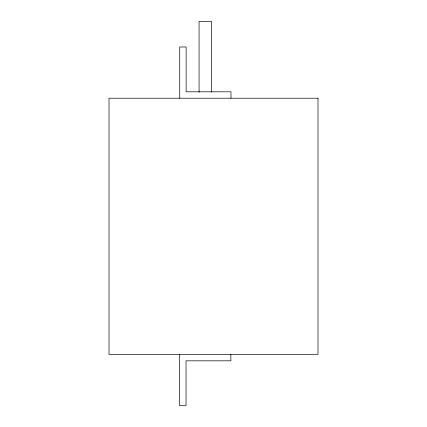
<?xml version="1.0" encoding="UTF-8"?>
<svg xmlns="http://www.w3.org/2000/svg" width="427" height="427" viewBox="0 0 427 427"><rect width="100%" height="100%" fill="white"/><g stroke="black" fill="none" stroke-linecap="round" stroke-linejoin="round"><path stroke-width="0.64" d="M230.97 98.21L230.97 91.805L186.135 91.805L186.135 46.97L179.73 46.97L179.73 98.21M230.868 354.41L230.868 360.815L186.033 360.815L186.033 405.65L179.628 405.65L179.628 354.41M211.434 92.248L211.434 21.35L199.062 21.35L199.062 92.248M317.987 98.21L109.013 98.21L109.013 354.41L317.987 354.41L317.987 98.21"/></g></svg>
